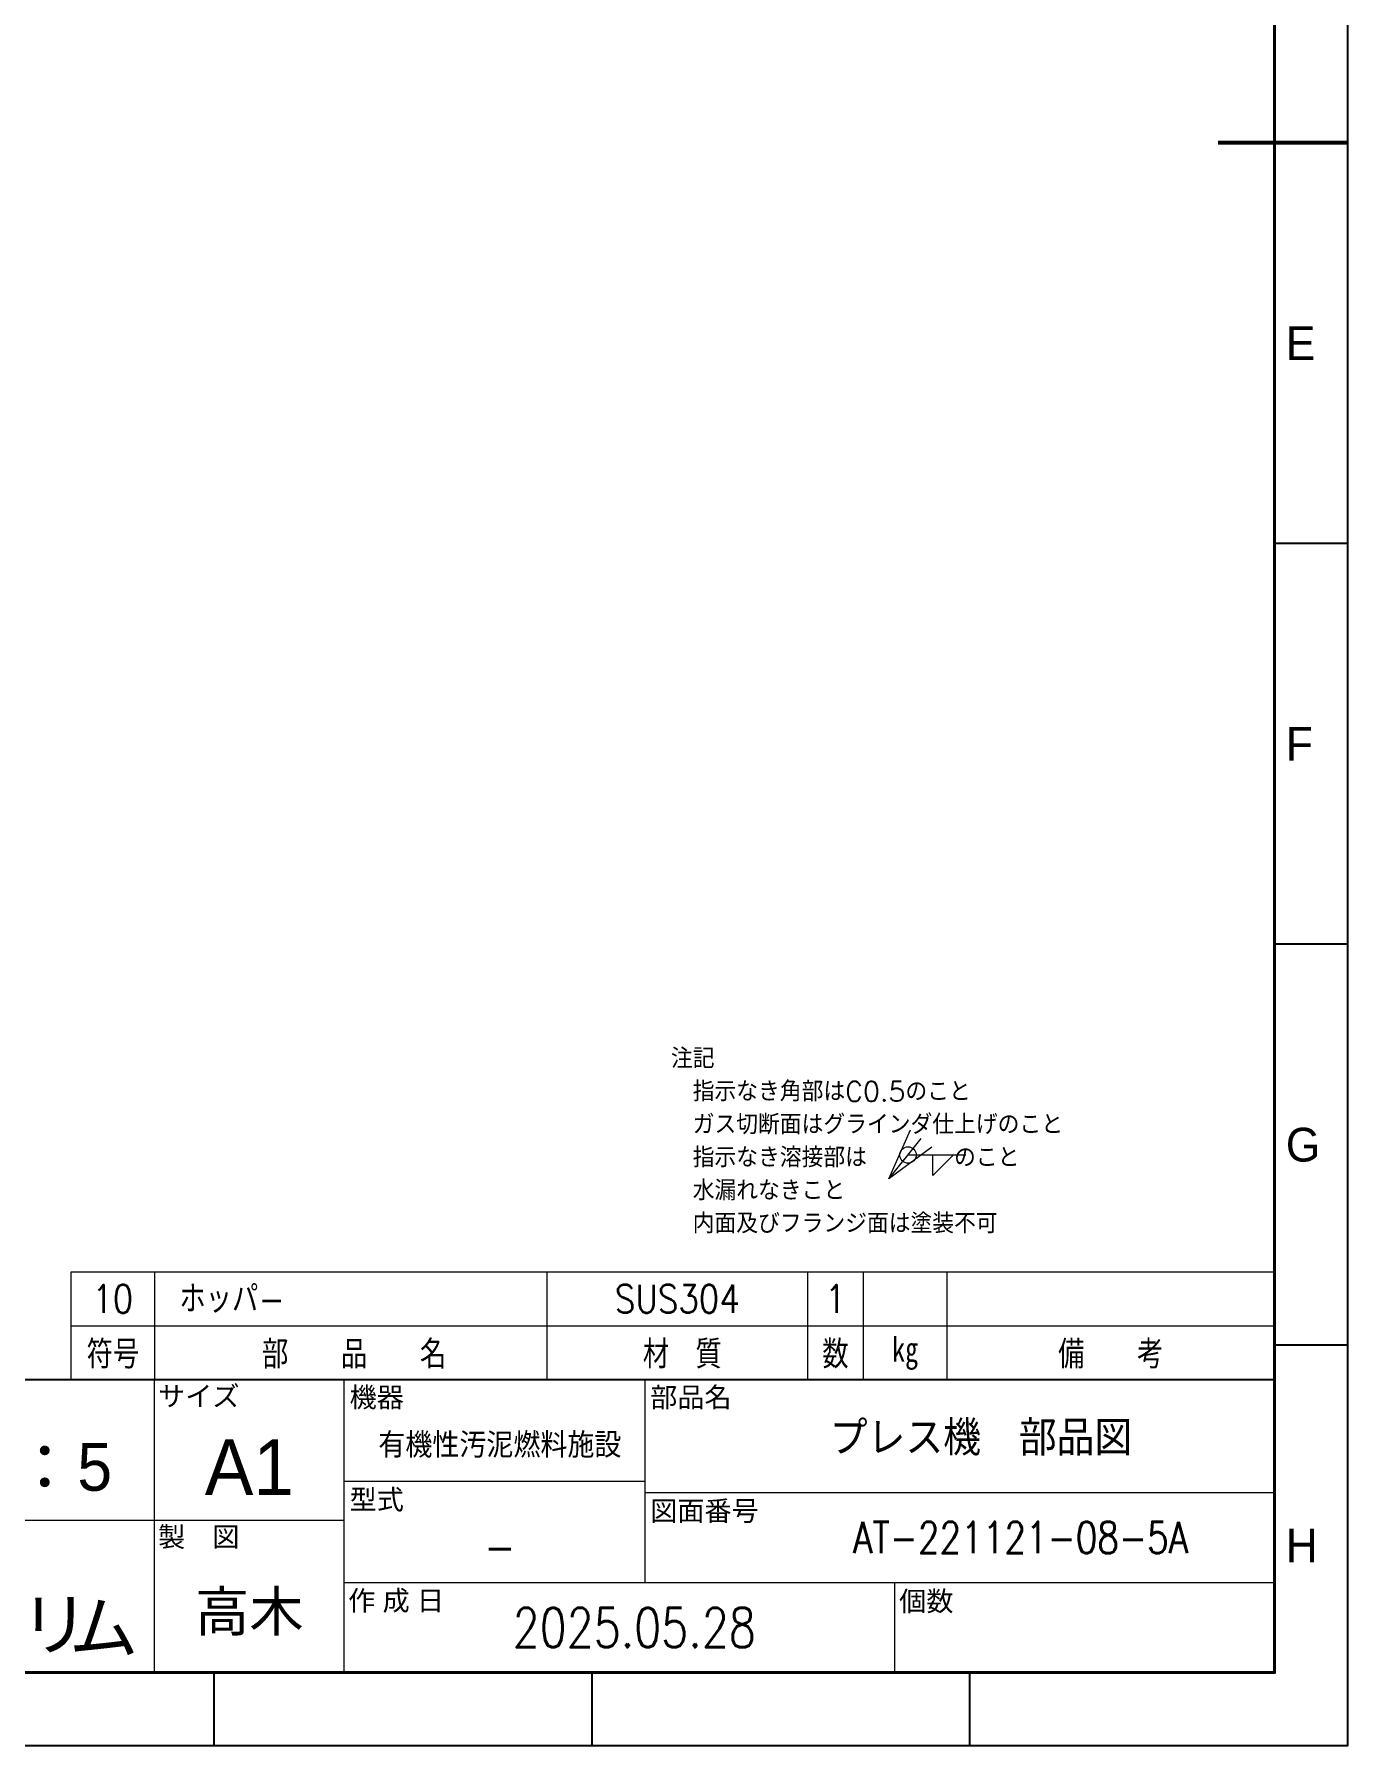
# Model space of a CAD drawing. Header units: millimetres. Extents: x 0 to 13385, y -24 to 3112.
# Drawn here: x 12191 to 13385, y 0 to 1556 of the extents above; entities that cross this region are included whole.
import ezdxf
from ezdxf.enums import TextEntityAlignment as Align

# ---------------------------------------------------------------- set-up
doc = ezdxf.new("R2010")
doc.units = ezdxf.units.MM
doc.header["$LTSCALE"] = 2
for name, color, linetype, lineweight in [('02_細線', 5, 'Continuous', 13), ('07_TEXT', 3, 'Continuous', 13), ('08_DIM', 3, 'Continuous', 13), ('99_図枠', 7, 'Continuous', 40)]:
    doc.layers.add(name, color=color, linetype=linetype, lineweight=lineweight)
doc.styles.add('KSS_TXT', font='txt.shx', dxfattribs={"bigfont": 'extfont2.shx'})
doc.styles.add('MS_G', font='MS Gothic.ttf')
doc.styles.get("Standard").update_dxf_attribs({"font": 'txt.shx', "bigfont": 'extfont2.shx'})
doc.styles.add('寸法用', font='simplex.shx', dxfattribs={"width": 0.8, "bigfont": '@extfont2.shx'})
doc.styles.add('表題用', font='MS PGothic.ttf')
doc.dimstyles.new('KSS_DIM', dxfattribs={"dimscale": 5, "dimtxt": 3, "dimasz": 2.5, "dimexe": 1.25, "dimexo": 0.625, "dimtad": 1, "dimdsep": 46, "dimtxsty": 'KSS_TXT', "dimblk": 'OPEN30', "dimcen": 0, "dimazin": 2, "dimtfac": 0.75, "dimtmove": 0, "dimatfit": 3, "dimldrblk": 'OPEN30', "dimfxl": 1.25, "dimtolj": 1, "dimarcsym": 0})

# ---------------------------------------------------------------- blocks, each defined once
blk = doc.blocks.new('Weld-line')
blk.add_line((0, 0), (1, 0))
blk = doc.blocks.new('Weld10-s5')
blk.add_circle((0, 0), 2)
blk = doc.blocks.new('Weld10-a1')
for p, q in [((5, 0), (0, 5)), ((0, 5), (0, 0)), ((0, 0), (5, 0))]:
    blk.add_line(p, q)
at = {"width": 0.9}
blk.add_attdef('S', text='', height=2.8, dxfattribs=at).set_placement((-2, 1), align=Align.RIGHT)
blk.add_attdef('L', (8, 1), '', height=2.8, dxfattribs=at)
blk = doc.blocks.new('_Open30')
at = {"color": 0, "linetype": 'ByBlock', "lineweight": -2}
for p, q in [((-1, 0.268), (0, 0)), ((0, 0), (-1, -0.268)), ((0, 0), (-1, 0))]:
    blk.add_line(p, q, dxfattribs=at)
blk = doc.blocks.new('Jis_w20130906110600')
blk.add_blockref('Weld10-s5', (0, 0))
at = {"xscale": -1, "rotation": 180}
blk.add_blockref('Weld10-a1', (6, 0), dxfattribs=at)
at = {"layer": '08_DIM', "xscale": 14, "yscale": 14, "zscale": 14}
blk.add_blockref('Weld-line', (0, 0), dxfattribs=at)
at = {"style": 'KSS_TXT', "flags": 1}
blk.add_attdef('JISINFO', (0, 0), '', height=3, dxfattribs=at)
at = {"layer": '08_DIM'}
blk.add_leader([(-4.63, -5.77), (0, 0)], dimstyle='KSS_DIM', dxfattribs=at)

msp = doc.modelspace()

# ---------------------------------------------------------------- linework, layer by layer
at = {"layer": '02_細線'}
for p, q in [((12224.477, 332.31), (12224.477, 430.547)), ((12224.477, 430.547), (13318.637, 430.547)), ((12300.45, 430.547), (12300.45, 332.31)), ((12657.109, 430.547), (12657.109, 332.31)), ((12894.01, 430.547), (12894.01, 332.31)), ((12944.658, 430.547), (12944.658, 332.31)), ((13020.63, 430.547), (13020.63, 332.31)), ((12224.477, 381.428), (13318.637, 381.428))]:
    msp.add_line(p, q, dxfattribs=at)
at = {"layer": '99_図枠', "lineweight": 53}
msp.add_line((13385.159, 1457.151), (13267.467, 1457.151), dxfattribs=at)
at = {"layer": '99_図枠', "lineweight": 25}
for p, q in [((13385.159, 1092.789), (13318.637, 1092.789)), ((13385.159, 728.427), (13318.637, 728.427)), ((13385.159, 364.065), (13318.637, 364.065)), ((12354.639, -0.297), (12354.639, 66.224)), ((12354.639, 0), (12354.639, 66.224)), ((12698.146, 0), (12698.146, 66.224)), ((13041.652, 0), (13041.652, 66.224))]:
    msp.add_line(p, q, dxfattribs=at)
at = {"layer": '99_図枠', "lineweight": 13}
for p, q in [((12300.348, 66.224), (12300.348, 332.31)), ((12472.776, 66.224), (12472.776, 332.31)), ((12746.029, 332.31), (12746.029, 148.097)), ((12472.776, 240.203), (12746.029, 240.203)), ((12746.029, 229.969), (13318.637, 229.969)), ((12472.776, 204.384), (11885.868, 204.384)), ((12472.776, 148.097), (13318.637, 148.097)), ((12973.057, 148.097), (12973.057, 66.224))]:
    msp.add_line(p, q, dxfattribs=at)
at = {"layer": '99_図枠'}
msp.add_lwpolyline([(9462.441, 66.224), (13318.637, 66.224), (13318.637, 2848.079), (9462.441, 2848.079)], close=True, dxfattribs=at)
at = {"layer": '99_図枠', "lineweight": 25}
msp.add_lwpolyline([(11885.868, 66.224), (13318.637, 66.224), (13318.637, 332.31), (11885.868, 332.31)], close=True, dxfattribs=at)
at = {"layer": 'Defpoints'}
msp.add_lwpolyline([(9263.081, 0), (13385.159, 0), (13385.159, 2914.6), (9263.081, 2914.6)], close=True, dxfattribs=at)

# ---------------------------------------------------------------- block references
at = {"layer": '08_DIM', "xscale": 3.75, "yscale": 3.75, "zscale": 3.75}
msp.add_blockref('Jis_w20130906110600', (12985.385, 536.859), dxfattribs=at)

# ---------------------------------------------------------------- texts
at = {"style": 'KSS_TXT', "width": 0.85}
msp.add_attdef('ホッパ-', text='', height=25.583, dxfattribs=at).set_placement((12322.921, 405.988), align=Align.MIDDLE_LEFT)
for tag, height, style, width, p in [('10', 25.583, 'KSS_TXT', 0.85, (12262.463, 405.988)), ('SUS304', 25.583, 'KSS_TXT', 0.85, (12775.661, 405.988)), ('1', 25.583, 'KSS_TXT', 0.85, (12919.334, 405.988)), ('符号', 25.583, 'KSS_TXT', 0.85, (12262.547, 356.878)), ('部\u3000\u3000品\u3000\u3000名', 25.583, 'KSS_TXT', 0.85, (12481.829, 356.878)), ('材\u3000質', 25.583, 'KSS_TXT', 0.85, (12780.204, 356.878)), ('数', 25.583, 'KSS_TXT', 0.85, (12919.417, 356.878)), ('㎏', 25.583, 'KSS_TXT', 0.85, (12982.727, 356.878)), ('備\u3000\u3000考', 25.583, 'KSS_TXT', 0.85, (13169.717, 356.878)), ('プレス機\u3000部品図', 28, '表題用', 0.9, (13051.728, 281.139)), ('有機性汚泥燃料施設', 20, '表題用', 0.9, (12614.331, 274.244)), ('AT-221121-08-5A', 28.653, '寸法用', 0.8, (13087.74, 189.033)), ('-', 28.653, 'KSS_TXT', 0.9, (12614.273, 180.582)), ('2025.05.28', 35.816, '寸法用', 0.8, (12736.484, 107.16))]:
    msp.add_attdef(tag, text='', height=height, dxfattribs=dict(style=style, width=width)).set_placement(p, align=Align.MIDDLE)
at = {"style": '表題用'}
for tag, height, p in [('1：5', 43.417, (12200.565, 252.996)), ('高木', 36.181, (12386.562, 122.511))]:
    msp.add_attdef(tag, text='', height=height, dxfattribs=at).set_placement(p, align=Align.MIDDLE)
at = {"layer": '07_TEXT', "ltscale": 2, "insert": (12769.841, 633.7), "char_height": 18, "attachment_point": 1}
msp.add_mtext_dynamic_manual_height_columns('注記\\P\u3000指示なき角部はC0.5のこと\\P\u3000ガス切断面はグラインダ仕上げのこと\\P\u3000指示なき溶接部は\u3000\u3000\u3000\u3000のこと\\P\u3000水漏れなきこと\\P\u3000内面及びフランジ面は塗装不可', width=498.10831, gutter_width=15, heights=[247.446], dxfattribs=at)
at = {"layer": '99_図枠', "lineweight": 13, "style": '表題用'}
for s, p in [('E', (13328.871, 1274.97)), ('F', (13328.871, 910.608)), ('G', (13328.871, 546.246)), ('H', (13328.871, 181.884))]:
    msp.add_text(s, height=30.702, dxfattribs=at).set_placement(p, align=Align.MIDDLE_LEFT)
at = {"layer": '99_図枠', "style": '表題用'}
for s, p in [('サイズ', (12303.593, 317.636)), ('機器', (12477.694, 316.586)), ('部品名', (12750.947, 316.586)), ('型式', (12477.694, 223.575)), ('図面番号', (12750.947, 213.341)), ('製\u3000図', (12303.593, 189.711)), ('作 成 日', (12476.445, 131.685)), ('個数', (12977.353, 131.185))]:
    msp.add_text(s, height=18.0905, dxfattribs=at).set_placement(p, align=Align.MIDDLE_LEFT)
msp.add_text('A1', height=50.6535, dxfattribs=at).set_placement((12386.562, 252.996), align=Align.MIDDLE)
at = {"layer": '99_図枠', "lineweight": 5, "style": 'MS_G'}
for s, p in [('リ', (12209.556, 110.209)), ('ム', (12254.082, 107.292))]:
    msp.add_text(s, height=46.201, dxfattribs=at).set_placement(p, align=Align.MIDDLE_CENTER)

doc.saveas('drawing.dxf')
